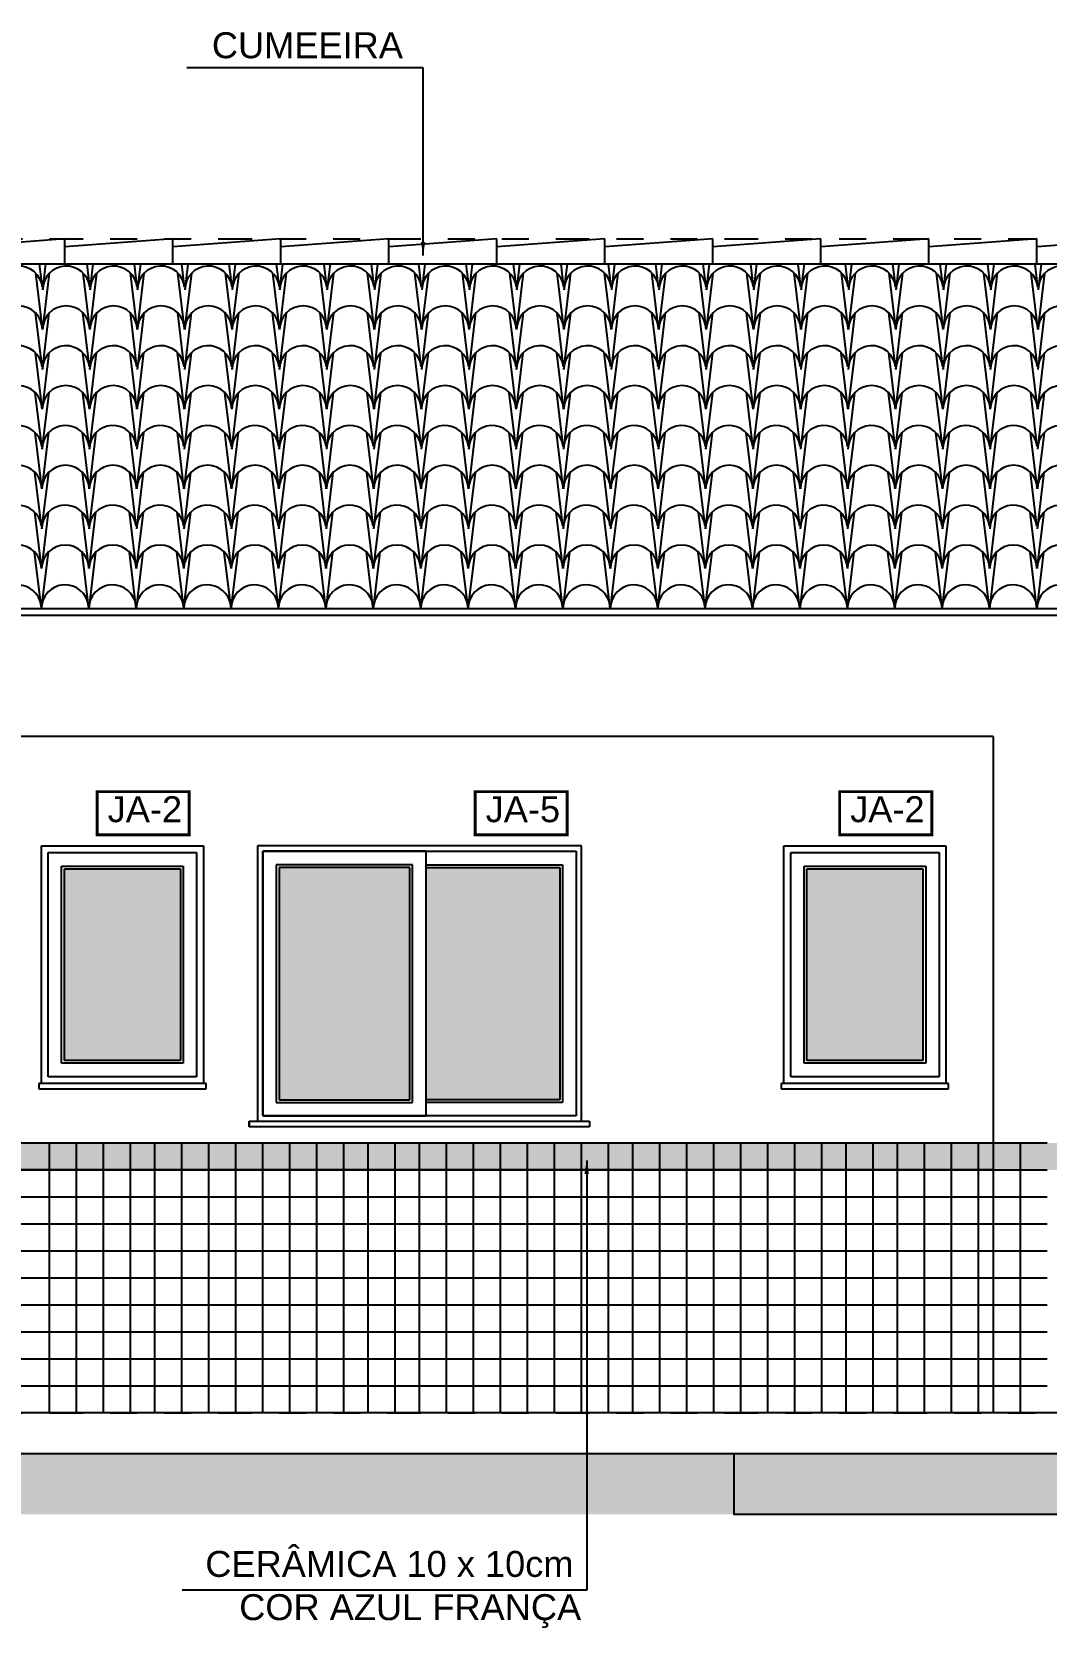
# Model space of a CAD drawing. Extents: x 12 to 194, y 116 to 198.
# Drawn here: x 40.44 to 44.2, y 163.15 to 169.06 of the extents above; entities that cross this region are included whole.
import ezdxf

# ---------------------------------------------------------------- set-up
doc = ezdxf.new("R2010")
doc.units = 0
doc.header["$LTSCALE"] = 0.005
doc.linetypes.add('C5', pattern=[60, 50, -5, 0, -5])
doc.linetypes.add('TRAÇO-2PTOS_P', pattern=[0.625, 0.25, -0.125, 0, -0.125, 0, -0.125])
doc.layers.get('0').update_dxf_attribs({"linetype": 'CONTINUOUS'})
for name, color, linetype in [('01', 1, 'CONTINUOUS'), ('0_HATCH', 1, 'CONTINUOUS'), ('252', 252, 'CONTINUOUS'), ('A-01', 1, 'CONTINUOUS'), ('A-CHAO', 8, 'CONTINUOUS'), ('A-HACH', 7, 'CONTINUOUS'), ('A-PORTA', 3, 'CONTINUOUS'), ('ARQ-ALV-ENCOBERTA', 8, 'CONTINUOUS'), ('ARQ-ESQ-VISTA1', 2, 'CONTINUOUS'), ('ARQ-ESQ-VISTA2', 1, 'CONTINUOUS'), ('ARQ-EXO-1_100', 251, 'C5'), ('ARQ-HTC', 9, 'CONTINUOUS'), ('ARQ-SMB-1_025', 1, 'CONTINUOUS'), ('ARQ-SMB-1_100', 1, 'CONTINUOUS'), ('ARQ-TXT-1_075', 2, 'CONTINUOUS'), ('BL-AR-TELHA 2', 2, 'CONTINUOUS'), ('TELHA', 3, 'CONTINUOUS')]:
    doc.layers.add(name, color=color, linetype=linetype)
doc.styles.add('ESC-50-A20', font='arial.ttf', dxfattribs={"height": 0.1})
doc.styles.add('FNDE Texto Cota 0025', font='verdana.ttf', dxfattribs={"height": 0.04})
doc.dimstyles.new('FNDE 1-0025', dxfattribs={"dimscale": 5, "dimtxt": 0.04, "dimasz": 0.01, "dimexe": 0.15, "dimexo": 0.15, "dimgap": 0.005, "dimtad": 1, "dimzin": 1, "dimdsep": 46, "dimtxsty": 'FNDE Texto Cota 0025', "dimblk": 'tic', "dimcen": 0.015, "dimdle": 0.15, "dimse1": 1, "dimse2": 1, "dimclrd": 251, "dimclre": 251, "dimclrt": 256, "dimaunit": 1, "dimadec": 3, "dimazin": 0, "dimtfac": 1, "dimtix": 1, "dimtmove": 2, "dimatfit": 3, "dimfxl": 0.15, "dimtvp": 1, "dimtolj": 1, "dimtzin": 0, "dimarcsym": 0})

# ---------------------------------------------------------------- blocks, each defined once
blk = doc.blocks.new('tic')
at = {"color": 251}
for p, q in [((-1, 0), (1, 0)), ((0, -1), (0, 1))]:
    blk.add_line(p, q, dxfattribs=at)
blk.add_line((-0.6, -0.6), (0.6, 0.6))

msp = doc.modelspace()

# ---------------------------------------------------------------- hatches: boundary and pattern name
at = {"layer": '0_HATCH'}
h = msp.add_hatch(color=160, dxfattribs=at)
h.paths.add_polyline_path([(44.1997, 164.9438), (44.1997, 164.8438), (49.1747, 164.8438), (49.1747, 164.9438)])
h.paths.add_polyline_path([(43.9997, 164.8438), (43.9997, 164.9438), (40.1747, 164.9438), (40.1747, 164.8438)])
h = msp.add_hatch(color=160, dxfattribs=at)
h.paths.add_polyline_path([(44.0997, 164.9438), (43.9997, 164.9438), (43.9997, 164.8438), (44.0997, 164.8438)])
h.paths.add_polyline_path([(44.1997, 164.9438), (44.0997, 164.9438), (44.0997, 164.8438), (44.1997, 164.8438)])
at = {"layer": '252'}
h = msp.add_hatch(color=256, dxfattribs=at)
h.set_gradient(color1=(91, 91, 91), one_color=1, tint=1, name='INVHEMISPHERICAL')
h.paths.add_polyline_path([(40.9897, 165.9588), (40.5597, 165.9588), (40.5597, 165.2488), (40.9897, 165.2488)])
h = msp.add_hatch(color=256, dxfattribs=at)
h.set_gradient(color1=(91, 91, 91), one_color=1, tint=1, name='INVHEMISPHERICAL')
h.paths.add_polyline_path([(41.8397, 165.9638), (41.3547, 165.9638), (41.3547, 165.1038), (41.8397, 165.1038)])
h = msp.add_hatch(color=256, dxfattribs=at)
h.set_gradient(color1=(91, 91, 91), one_color=1, tint=1, name='INVHEMISPHERICAL')
h.paths.add_polyline_path([(41.8997, 165.1038), (42.3947, 165.1038), (42.3947, 165.9638), (41.8997, 165.9638)])
h = msp.add_hatch(color=256, dxfattribs=at)
h.set_gradient(color1=(91, 91, 91), one_color=1, tint=1, name='INVHEMISPHERICAL')
h.paths.add_polyline_path([(43.7397, 165.9588), (43.3097, 165.9588), (43.3097, 165.2488), (43.7397, 165.2488)])
at = {"layer": 'A-HACH'}
msp.add_hatch(color=254, dxfattribs=at).paths.add_polyline_path([(50.4577, 163.5688), (50.4577, 163.7938), (31.0075, 163.7938), (31.0075, 163.5688)])

# ---------------------------------------------------------------- linework, layer by layer
at = {"layer": '01', "color": 251}
for p, q in [((43.9997, 164.9438), (44.1997, 164.9438)), ((44.0997, 164.9438), (44.0997, 163.9438)), ((40.1747, 164.8438, -9.9679), (43.9997, 164.8438, -9.9679)), ((43.9997, 164.8438), (44.1997, 164.8438)), ((43.9997, 164.7438), (44.1997, 164.7438)), ((43.9997, 164.6438), (44.1997, 164.6438)), ((43.9997, 164.5438), (44.1997, 164.5438)), ((43.9997, 164.4438), (44.1997, 164.4438)), ((43.9997, 164.3438), (44.1997, 164.3438)), ((43.9997, 164.2438), (44.1997, 164.2438)), ((43.9997, 164.1438), (44.1997, 164.1438)), ((43.9997, 164.0438), (44.1997, 164.0438))]:
    msp.add_line(p, q, dxfattribs=at)
at = {"layer": '252'}
for p, q in [((41.2747, 165.0238), (41.2747, 165.0238)), ((40.5047, 163.9438), (40.5047, 164.9438)), ((40.6047, 163.9438), (40.6047, 164.9438)), ((40.7047, 163.9438), (40.7047, 164.9438)), ((40.8047, 163.9438), (40.8047, 164.9438)), ((40.8947, 163.9438), (40.8947, 164.9438)), ((40.9947, 163.9438), (40.9947, 164.9438)), ((41.0947, 163.9438), (41.0947, 164.9438)), ((41.1947, 163.9438), (41.1947, 164.9438)), ((41.2947, 163.9438), (41.2947, 164.9438)), ((41.3947, 163.9438), (41.3947, 164.9438)), ((41.4947, 163.9438), (41.4947, 164.9438)), ((41.5947, 163.9438), (41.5947, 164.9438)), ((41.6847, 163.9438), (41.6847, 164.9438)), ((41.7847, 163.9438), (41.7847, 164.9438)), ((41.8747, 163.9438), (41.8747, 164.9438)), ((41.9747, 163.9438), (41.9747, 164.9438)), ((42.0747, 163.9438), (42.0747, 164.9438)), ((42.1747, 163.9438), (42.1747, 164.9438)), ((42.2747, 163.9438), (42.2747, 164.9438)), ((42.3747, 163.9438), (42.3747, 164.9438)), ((42.4747, 163.9438), (42.4747, 164.9438)), ((42.5747, 163.9438), (42.5747, 164.9438)), ((42.6647, 163.9438), (42.6647, 164.9438)), ((42.7647, 163.9438), (42.7647, 164.9438)), ((42.8647, 163.9438), (42.8647, 164.9438)), ((42.9647, 163.9438), (42.9647, 164.9438)), ((43.0647, 163.9438), (43.0647, 164.9438)), ((43.1647, 163.9438), (43.1647, 164.9438)), ((43.2647, 163.9438), (43.2647, 164.9438)), ((43.3647, 163.9438), (43.3647, 164.9438)), ((43.4547, 163.9438), (43.4547, 164.9438)), ((43.5547, 163.9438), (43.5547, 164.9438)), ((43.6448, 163.9438), (43.6448, 164.9438)), ((43.7448, 163.9438), (43.7448, 164.9438)), ((43.8448, 163.9438), (43.8448, 164.9438)), ((43.9448, 163.9438), (43.9448, 164.9438)), ((40.1447, 164.7438, -0.0923), (43.9997, 164.7438, -2.8292)), ((40.1447, 164.6438, -0.0923), (43.9997, 164.6438, -2.8292)), ((40.1447, 164.5438, -0.0923), (43.9997, 164.5438, -2.8292)), ((40.1447, 164.4438, -0.0923), (43.9997, 164.4438, -2.8292)), ((40.1447, 164.3438, -0.0923), (43.9997, 164.3438, -2.8292)), ((40.1447, 164.2438, -0.0923), (43.9997, 164.2438, -2.8292)), ((40.1447, 164.1438, -0.0923), (43.9997, 164.1438, -2.8292)), ((40.1447, 164.0438, -0.0923), (43.9997, 164.0438, -2.8292))]:
    msp.add_line(p, q, dxfattribs=at)
at = {"layer": '252', "linetype": 'Continuous'}
msp.add_lwpolyline([(43.9997, 164.8438), (40.1447, 164.8438), (40.1447, 164.9438), (43.9997, 164.9438)], dxfattribs=at)
at = {"layer": 'A-01', "color": 3}
for p, q in [((46.2497, 168.1983), (36.7497, 168.1983)), ((43.9997, 166.4488), (43.9997, 163.9438))]:
    msp.add_line(p, q, dxfattribs=at)
at = {"layer": 'A-01', "color": 5}
msp.add_line((49.9747, 163.9438), (33.0247, 163.9438), dxfattribs=at)
at = {"layer": 'A-01', "color": 3}
for points in [[(33.6247, 166.4488), (33.6247, 166.8988), (49.3747, 166.8988), (49.3747, 166.4488)], [(43.9997, 166.4488), (38.9997, 166.4488)]]:
    msp.add_lwpolyline(points, dxfattribs=at)
at = {"layer": 'A-CHAO', "color": 6}
msp.add_line((31.0075, 163.7938), (50.4577, 163.7938), dxfattribs=at)
at = {"layer": 'A-PORTA', "color": 9}
for p, q in [((41.8397, 165.9638), (41.3547, 165.9638)), ((41.3547, 165.9638), (41.3547, 165.1038)), ((41.8397, 165.1038), (41.8397, 165.9638)), ((41.8997, 165.9638), (42.3947, 165.9638)), ((42.3947, 165.9638), (42.3947, 165.1038)), ((41.3547, 165.1038), (41.8397, 165.1038)), ((42.3947, 165.1038), (41.8997, 165.1038))]:
    msp.add_line(p, q, dxfattribs=at)
at = {"layer": 'ARQ-ALV-ENCOBERTA', "linetype": 'TRAÇO-2PTOS_P', "ltscale": 15}
msp.add_line((31.0075, 163.7938), (49.9747, 163.7938), dxfattribs=at)
at = {"layer": 'ARQ-ESQ-VISTA1'}
for p, q in [((40.4747, 166.0438), (41.0747, 166.0438)), ((40.4747, 165.1638), (40.4747, 166.0438)), ((41.0747, 166.0438), (41.0747, 165.1638)), ((42.4747, 166.0438), (41.2747, 166.0438)), ((41.2747, 166.0438), (41.2747, 165.0238)), ((42.4747, 165.0238), (42.4747, 166.0438)), ((43.2247, 166.0438), (43.8247, 166.0438)), ((43.2247, 165.1638), (43.2247, 166.0438)), ((43.8247, 166.0438), (43.8247, 165.1638)), ((41.0847, 165.1638), (40.4647, 165.1638)), ((40.4647, 165.1638), (40.4647, 165.1438)), ((41.0747, 165.1638), (40.4747, 165.1638)), ((41.0847, 165.1438), (41.0847, 165.1638)), ((43.8347, 165.1638), (43.2147, 165.1638)), ((43.2147, 165.1638), (43.2147, 165.1438)), ((43.8247, 165.1638), (43.2247, 165.1638)), ((43.8347, 165.1438), (43.8347, 165.1638)), ((40.4647, 165.1438), (41.0847, 165.1438)), ((43.2147, 165.1438), (43.8347, 165.1438)), ((41.2447, 165.0238), (41.2447, 165.0038)), ((41.2447, 165.0038), (41.2447, 165.0238)), ((41.2447, 165.0238), (42.5047, 165.0238)), ((42.5047, 165.0038), (41.2447, 165.0038)), ((41.2747, 165.0238), (42.4747, 165.0238)), ((42.5047, 165.0238), (42.5047, 165.0238)), ((42.5047, 165.0238), (42.5047, 165.0038))]:
    msp.add_line(p, q, dxfattribs=at)
at = {"layer": 'ARQ-ESQ-VISTA2'}
for p, q in [((40.4997, 166.0188), (41.0497, 166.0188)), ((40.4997, 165.1888), (40.4997, 166.0188)), ((41.0497, 166.0188), (41.0497, 165.1888)), ((43.2497, 166.0188), (43.7997, 166.0188)), ((43.2497, 165.1888), (43.2497, 166.0188)), ((43.7997, 166.0188), (43.7997, 165.1888)), ((40.5497, 165.9688), (40.9997, 165.9688)), ((40.5497, 165.2388), (40.5497, 165.9688)), ((40.5597, 165.2488), (40.5597, 165.9588)), ((40.5597, 165.9588), (40.9897, 165.9588)), ((40.9897, 165.9588), (40.9897, 165.2488)), ((40.9997, 165.9688), (40.9997, 165.2388)), ((43.2997, 165.9688), (43.7497, 165.9688)), ((43.2997, 165.2388), (43.2997, 165.9688)), ((43.3097, 165.2488), (43.3097, 165.9588)), ((43.3097, 165.9588), (43.7397, 165.9588)), ((43.7397, 165.9588), (43.7397, 165.2488)), ((43.7497, 165.9688), (43.7497, 165.2388)), ((40.9997, 165.2388), (40.5497, 165.2388)), ((40.9897, 165.2488), (40.5597, 165.2488)), ((43.7497, 165.2388), (43.2997, 165.2388)), ((43.7397, 165.2488), (43.3097, 165.2488)), ((41.0497, 165.1888), (40.4997, 165.1888)), ((43.7997, 165.1888), (43.2497, 165.1888))]:
    msp.add_line(p, q, dxfattribs=at)
at = {"layer": 'ARQ-EXO-1_100', "color": 252, "linetype": 'TRAÇO-2PTOS_P', "ltscale": 100}
for p, q in [((31.7548, 168.2917), (50.4577, 168.2917)), ((31.7548, 163.9438), (50.4577, 163.9438))]:
    msp.add_line(p, q, dxfattribs=at)
at = {"layer": 'ARQ-EXO-1_100', "color": 252, "ltscale": 2}
msp.add_line((31.7548, 166.8988), (50.4577, 166.8988), dxfattribs=at)
at = {"layer": 'ARQ-HTC', "color": 253}
msp.add_lwpolyline([(43.0396, 163.7938), (43.0396, 163.5688), (50.4577, 163.5688), (50.4577, 163.7938)], dxfattribs=at)
at = {"layer": 'ARQ-SMB-1_025', "ltscale": 10}
for p, q in [((41.2947, 166.0238), (42.4547, 166.0238)), ((41.2947, 165.0438), (41.2947, 166.0238)), ((41.8997, 166.0238), (41.2947, 166.0238)), ((41.2947, 166.0238), (41.2947, 165.0438)), ((41.8997, 166.0238), (42.4547, 166.0238)), ((41.8997, 165.0438), (41.8997, 166.0238)), ((42.4547, 166.0238), (42.4547, 165.0438)), ((42.4547, 166.0238), (42.4547, 165.0438)), ((41.8497, 165.9738), (41.3447, 165.9738)), ((41.3447, 165.9738), (41.3447, 165.0938)), ((41.8497, 165.0938), (41.8497, 165.9738)), ((41.8997, 165.9738), (42.4047, 165.9738)), ((42.4047, 165.9738), (42.4047, 165.0938)), ((42.4547, 165.0438), (41.2947, 165.0438)), ((41.2947, 165.0438), (41.8997, 165.0438)), ((41.3447, 165.0938), (41.8497, 165.0938)), ((42.4047, 165.0938), (41.8997, 165.0938)), ((42.4547, 165.0438), (41.8997, 165.0438))]:
    msp.add_line(p, q, dxfattribs=at)
at = {"layer": 'ARQ-SMB-1_100', "color": 252, "ltscale": 10, "const_width": 0.0107}
for points in [[(40.6813, 166.0845), (41.0223, 166.0845), (41.0223, 166.2445), (40.6813, 166.2445)], [(42.0813, 166.0845), (42.4223, 166.0845), (42.4223, 166.2445), (42.0813, 166.2445)], [(43.4313, 166.0845), (43.7723, 166.0845), (43.7723, 166.2445), (43.4313, 166.2445)]]:
    msp.add_lwpolyline(points, close=True, dxfattribs=at)
at = {"layer": 'BL-AR-TELHA 2'}
for p, q in [((40.4783, 168.1129), (40.468, 168.1983)), ((40.48, 168.1035), (40.4914, 168.1983)), ((40.6539, 168.1129), (40.6436, 168.1983)), ((40.6539, 168.1129), (40.6436, 168.1983)), ((40.6556, 168.1035), (40.667, 168.1983)), ((40.8294, 168.1129), (40.8192, 168.1983)), ((40.8312, 168.1035), (40.8426, 168.1983)), ((41.005, 168.1129), (40.9947, 168.1983)), ((41.0067, 168.1035), (41.0181, 168.1983)), ((41.1806, 168.1129), (41.1703, 168.1983)), ((41.1823, 168.1035), (41.1937, 168.1983)), ((41.3562, 168.1129), (41.3459, 168.1983)), ((41.3579, 168.1035), (41.3693, 168.1983)), ((41.5317, 168.1129), (41.5215, 168.1983)), ((41.5334, 168.1035), (41.5448, 168.1983)), ((41.7073, 168.1129), (41.697, 168.1983)), ((41.709, 168.1035), (41.7204, 168.1983)), ((41.8829, 168.1129), (41.8726, 168.1983)), ((41.8846, 168.1035), (41.896, 168.1983)), ((42.0584, 168.1129), (42.0482, 168.1983)), ((42.0601, 168.1035), (42.0716, 168.1983)), ((42.234, 168.1129), (42.2237, 168.1983)), ((42.2357, 168.1035), (42.2471, 168.1983)), ((42.4096, 168.1129), (42.3993, 168.1983)), ((42.4113, 168.1035), (42.4227, 168.1983)), ((42.5851, 168.1129), (42.5749, 168.1983)), ((42.5851, 168.1129), (42.5749, 168.1983)), ((42.5869, 168.1035), (42.5983, 168.1983)), ((42.7607, 168.1129), (42.7504, 168.1983)), ((42.7624, 168.1035), (42.7738, 168.1983)), ((42.9363, 168.1129), (42.926, 168.1983)), ((42.938, 168.1035), (42.9494, 168.1983)), ((43.1119, 168.1129), (43.1016, 168.1983)), ((43.1136, 168.1035), (43.125, 168.1983)), ((43.2874, 168.1129), (43.2772, 168.1983)), ((43.2891, 168.1035), (43.3005, 168.1983)), ((43.463, 168.1129), (43.4527, 168.1983)), ((43.4647, 168.1035), (43.4761, 168.1983)), ((43.6386, 168.1129), (43.6283, 168.1983)), ((43.6403, 168.1035), (43.6517, 168.1983)), ((43.8141, 168.1129), (43.8039, 168.1983)), ((43.8158, 168.1035), (43.8272, 168.1983)), ((43.9897, 168.1129), (43.9794, 168.1983)), ((43.9914, 168.1035), (44.0028, 168.1983)), ((44.1653, 168.1129), (44.155, 168.1983)), ((44.167, 168.1035), (44.1784, 168.1983)), ((40.4783, 167.9607), (40.4537, 168.1649)), ((40.4794, 167.9559), (40.5046, 168.1649)), ((40.6539, 167.9607), (40.6293, 168.1649)), ((40.655, 167.9559), (40.6802, 168.1649)), ((40.8294, 167.9607), (40.8049, 168.1649)), ((40.8306, 167.9559), (40.8557, 168.1649)), ((41.005, 167.9607), (40.9804, 168.1649)), ((41.0062, 167.9559), (41.0313, 168.1649)), ((41.1806, 167.9607), (41.156, 168.1649)), ((41.1817, 167.9559), (41.2069, 168.1649)), ((41.3562, 167.9607), (41.3316, 168.1649)), ((41.3573, 167.9559), (41.3824, 168.1649)), ((41.5317, 167.9607), (41.5071, 168.1649)), ((41.5329, 167.9559), (41.558, 168.1649)), ((41.7073, 167.9607), (41.6827, 168.1649)), ((41.7084, 167.9559), (41.7336, 168.1649)), ((41.8829, 167.9607), (41.8583, 168.1649)), ((41.884, 167.9559), (41.9092, 168.1649)), ((42.0584, 167.9607), (42.0339, 168.1649)), ((42.0596, 167.9559), (42.0847, 168.1649)), ((42.234, 167.9607), (42.2094, 168.1649)), ((42.2351, 167.9559), (42.2603, 168.1649)), ((42.4096, 167.9607), (42.385, 168.1649)), ((42.4107, 167.9559), (42.4359, 168.1649)), ((42.5851, 167.9607), (42.5606, 168.1649)), ((42.5863, 167.9559), (42.6114, 168.1649)), ((42.7607, 167.9607), (42.7361, 168.1649)), ((42.7619, 167.9559), (42.787, 168.1649)), ((42.9363, 167.9607), (42.9117, 168.1649)), ((42.9374, 167.9559), (42.9626, 168.1649)), ((43.1119, 167.9607), (43.0873, 168.1649)), ((43.113, 167.9559), (43.1381, 168.1649)), ((43.2874, 167.9607), (43.2628, 168.1649)), ((43.2886, 167.9559), (43.3137, 168.1649)), ((43.463, 167.9607), (43.4384, 168.1649)), ((43.4641, 167.9559), (43.4893, 168.1649)), ((43.6386, 167.9607), (43.614, 168.1649)), ((43.6397, 167.9559), (43.6649, 168.1649)), ((43.8141, 167.9607), (43.7895, 168.1649)), ((43.8153, 167.9559), (43.8404, 168.1649)), ((43.9897, 167.9607), (43.9651, 168.1649)), ((43.9908, 167.9559), (44.016, 168.1649)), ((44.1653, 167.9607), (44.1407, 168.1649)), ((44.1664, 167.9559), (44.1916, 168.1649)), ((40.4772, 167.8178), (40.4532, 168.0173)), ((40.4789, 167.8084), (40.504, 168.0173)), ((40.6527, 167.8178), (40.6287, 168.0173)), ((40.6544, 167.8084), (40.6796, 168.0173)), ((40.8283, 167.8178), (40.8043, 168.0173)), ((40.83, 167.8084), (40.8552, 168.0173)), ((41.0039, 167.8178), (40.9799, 168.0173)), ((41.0056, 167.8084), (41.0307, 168.0173)), ((41.1794, 167.8178), (41.1554, 168.0173)), ((41.1812, 167.8084), (41.2063, 168.0173)), ((41.355, 167.8178), (41.331, 168.0173)), ((41.3567, 167.8084), (41.3819, 168.0173)), ((41.5306, 167.8178), (41.5066, 168.0173)), ((41.5323, 167.8084), (41.5574, 168.0173)), ((41.7062, 167.8178), (41.6821, 168.0173)), ((41.7079, 167.8084), (41.733, 168.0173)), ((41.8817, 167.8178), (41.8577, 168.0173)), ((41.8834, 167.8084), (41.9086, 168.0173)), ((42.0573, 167.8178), (42.0333, 168.0173)), ((42.059, 167.8084), (42.0842, 168.0173)), ((42.2329, 167.8178), (42.2089, 168.0173)), ((42.2346, 167.8084), (42.2597, 168.0173)), ((42.4084, 167.8178), (42.3844, 168.0173)), ((42.4101, 167.8084), (42.4353, 168.0173)), ((42.584, 167.8178), (42.56, 168.0173)), ((42.5857, 167.8084), (42.6109, 168.0173)), ((42.7596, 167.8178), (42.7356, 168.0173)), ((42.7613, 167.8084), (42.7864, 168.0173)), ((42.9351, 167.8178), (42.9111, 168.0173)), ((42.9369, 167.8084), (42.962, 168.0173)), ((43.1107, 167.8178), (43.0867, 168.0173)), ((43.1124, 167.8084), (43.1376, 168.0173)), ((43.2863, 167.8178), (43.2623, 168.0173)), ((43.288, 167.8084), (43.3131, 168.0173)), ((43.4619, 167.8178), (43.4378, 168.0173)), ((43.4636, 167.8084), (43.4887, 168.0173)), ((43.6374, 167.8178), (43.6134, 168.0173)), ((43.6391, 167.8084), (43.6643, 168.0173)), ((43.813, 167.8178), (43.789, 168.0173)), ((43.8147, 167.8084), (43.8399, 168.0173)), ((43.9886, 167.8178), (43.9645, 168.0173)), ((43.9903, 167.8084), (44.0154, 168.0173)), ((44.1641, 167.8178), (44.1401, 168.0173)), ((44.1658, 167.8084), (44.191, 168.0173)), ((40.4772, 167.6656), (40.4526, 167.8698)), ((40.4783, 167.6608), (40.5035, 167.8698)), ((40.6527, 167.6656), (40.6282, 167.8698)), ((40.6539, 167.6608), (40.679, 167.8698)), ((40.8283, 167.6656), (40.8037, 167.8698)), ((40.8294, 167.6608), (40.8546, 167.8698)), ((41.0039, 167.6656), (40.9793, 167.8698)), ((41.005, 167.6608), (41.0302, 167.8698)), ((41.1794, 167.6656), (41.1549, 167.8698)), ((41.1806, 167.6608), (41.2057, 167.8698)), ((41.355, 167.6656), (41.3304, 167.8698)), ((41.3562, 167.6608), (41.3813, 167.8698)), ((41.5306, 167.6656), (41.506, 167.8698)), ((41.5317, 167.6608), (41.5569, 167.8698)), ((41.7062, 167.6656), (41.6816, 167.8698)), ((41.7073, 167.6608), (41.7324, 167.8698)), ((41.8817, 167.6656), (41.8571, 167.8698)), ((41.8829, 167.6608), (41.908, 167.8698)), ((42.0573, 167.6656), (42.0327, 167.8698)), ((42.0584, 167.6608), (42.0836, 167.8698)), ((42.2329, 167.6656), (42.2083, 167.8698)), ((42.234, 167.6608), (42.2592, 167.8698)), ((42.4084, 167.6656), (42.3839, 167.8698)), ((42.4096, 167.6608), (42.4347, 167.8698)), ((42.584, 167.6656), (42.5594, 167.8698)), ((42.5851, 167.6608), (42.6103, 167.8698)), ((42.7596, 167.6656), (42.735, 167.8698)), ((42.7607, 167.6608), (42.7859, 167.8698)), ((42.9351, 167.6656), (42.9106, 167.8698)), ((42.9363, 167.6608), (42.9614, 167.8698)), ((43.1107, 167.6656), (43.0861, 167.8698)), ((43.1119, 167.6608), (43.137, 167.8698)), ((43.2863, 167.6656), (43.2617, 167.8698)), ((43.2874, 167.6608), (43.3126, 167.8698)), ((43.4619, 167.6656), (43.4373, 167.8698)), ((43.463, 167.6608), (43.4881, 167.8698)), ((43.6374, 167.6656), (43.6128, 167.8698)), ((43.6386, 167.6608), (43.6637, 167.8698)), ((43.813, 167.6656), (43.7884, 167.8698)), ((43.8141, 167.6608), (43.8393, 167.8698)), ((43.9886, 167.6656), (43.964, 167.8698)), ((43.9897, 167.6608), (44.0149, 167.8698)), ((44.1641, 167.6656), (44.1395, 167.8698)), ((44.1653, 167.6608), (44.1904, 167.8698)), ((40.476, 167.5228), (40.452, 167.7222)), ((40.4777, 167.5133), (40.5029, 167.7222)), ((40.6516, 167.5228), (40.6276, 167.7222)), ((40.6533, 167.5133), (40.6785, 167.7222)), ((40.8272, 167.5228), (40.8032, 167.7222)), ((40.8289, 167.5133), (40.854, 167.7222)), ((41.0027, 167.5228), (40.9787, 167.7222)), ((41.0044, 167.5133), (41.0296, 167.7222)), ((41.1783, 167.5228), (41.1543, 167.7222)), ((41.18, 167.5133), (41.2052, 167.7222)), ((41.3539, 167.5228), (41.3299, 167.7222)), ((41.3556, 167.5133), (41.3807, 167.7222)), ((41.5294, 167.5228), (41.5054, 167.7222)), ((41.5312, 167.5133), (41.5563, 167.7222)), ((41.705, 167.5228), (41.681, 167.7222)), ((41.7067, 167.5133), (41.7319, 167.7222)), ((41.8806, 167.5228), (41.8566, 167.7222)), ((41.8823, 167.5133), (41.9074, 167.7222)), ((42.0562, 167.5228), (42.0321, 167.7222)), ((42.0579, 167.5133), (42.083, 167.7222)), ((42.2317, 167.5228), (42.2077, 167.7222)), ((42.2334, 167.5133), (42.2586, 167.7222)), ((42.4073, 167.5228), (42.3833, 167.7222)), ((42.409, 167.5133), (42.4342, 167.7222)), ((42.5829, 167.5228), (42.5589, 167.7222)), ((42.5846, 167.5133), (42.6097, 167.7222)), ((42.7584, 167.5228), (42.7344, 167.7222)), ((42.7601, 167.5133), (42.7853, 167.7222)), ((42.934, 167.5228), (42.91, 167.7222)), ((42.9357, 167.5133), (42.9609, 167.7222)), ((43.1096, 167.5228), (43.0856, 167.7222)), ((43.1113, 167.5133), (43.1364, 167.7222)), ((43.2851, 167.5228), (43.2611, 167.7222)), ((43.2869, 167.5133), (43.312, 167.7222)), ((43.4607, 167.5228), (43.4367, 167.7222)), ((43.4624, 167.5133), (43.4876, 167.7222)), ((43.6363, 167.5228), (43.6123, 167.7222)), ((43.638, 167.5133), (43.6631, 167.7222)), ((43.8119, 167.5228), (43.7878, 167.7222)), ((43.8136, 167.5133), (43.8387, 167.7222)), ((43.9874, 167.5228), (43.9634, 167.7222)), ((43.9891, 167.5133), (44.0143, 167.7222)), ((44.163, 167.5228), (44.139, 167.7222)), ((44.1647, 167.5133), (44.1899, 167.7222)), ((40.476, 167.3705), (40.4514, 167.5747)), ((40.4772, 167.3657), (40.5023, 167.5747)), ((40.6516, 167.3705), (40.627, 167.5747)), ((40.6527, 167.3657), (40.6779, 167.5747)), ((40.8272, 167.3705), (40.8026, 167.5747)), ((40.8283, 167.3657), (40.8535, 167.5747)), ((41.0027, 167.3705), (40.9782, 167.5747)), ((41.0039, 167.3657), (41.029, 167.5747)), ((41.1783, 167.3705), (41.1537, 167.5747)), ((41.1794, 167.3657), (41.2046, 167.5747)), ((41.3539, 167.3705), (41.3293, 167.5747)), ((41.355, 167.3657), (41.3802, 167.5747)), ((41.5294, 167.3705), (41.5049, 167.5747)), ((41.5306, 167.3657), (41.5557, 167.5747)), ((41.705, 167.3705), (41.6804, 167.5747)), ((41.7062, 167.3657), (41.7313, 167.5747)), ((41.8806, 167.3705), (41.856, 167.5747)), ((41.8817, 167.3657), (41.9069, 167.5747)), ((42.0562, 167.3705), (42.0316, 167.5747)), ((42.0573, 167.3657), (42.0824, 167.5747)), ((42.2317, 167.3705), (42.2071, 167.5747)), ((42.2329, 167.3657), (42.258, 167.5747)), ((42.4073, 167.3705), (42.3827, 167.5747)), ((42.4084, 167.3657), (42.4336, 167.5747)), ((42.5829, 167.3705), (42.5583, 167.5747)), ((42.584, 167.3657), (42.6092, 167.5747)), ((42.7584, 167.3705), (42.7339, 167.5747)), ((42.7596, 167.3657), (42.7847, 167.5747)), ((42.934, 167.3705), (42.9094, 167.5747)), ((42.9351, 167.3657), (42.9603, 167.5747)), ((43.1096, 167.3705), (43.085, 167.5747)), ((43.1107, 167.3657), (43.1359, 167.5747)), ((43.2851, 167.3705), (43.2606, 167.5747)), ((43.2863, 167.3657), (43.3114, 167.5747)), ((43.4607, 167.3705), (43.4361, 167.5747)), ((43.4619, 167.3657), (43.487, 167.5747)), ((43.6363, 167.3705), (43.6117, 167.5747)), ((43.6374, 167.3657), (43.6626, 167.5747)), ((43.8119, 167.3705), (43.7873, 167.5747)), ((43.813, 167.3657), (43.8381, 167.5747)), ((43.9874, 167.3705), (43.9628, 167.5747)), ((43.9886, 167.3657), (44.0137, 167.5747)), ((44.163, 167.3705), (44.1384, 167.5747)), ((44.1641, 167.3657), (44.1893, 167.5747)), ((40.4749, 167.2277), (40.4509, 167.4271)), ((40.4766, 167.2182), (40.5017, 167.4271)), ((40.6505, 167.2277), (40.6264, 167.4271)), ((40.6522, 167.2182), (40.6773, 167.4271)), ((40.826, 167.2277), (40.802, 167.4271)), ((40.8277, 167.2182), (40.8529, 167.4271)), ((41.0016, 167.2277), (40.9776, 167.4271)), ((41.0033, 167.2182), (41.0285, 167.4271)), ((41.1772, 167.2277), (41.1532, 167.4271)), ((41.1789, 167.2182), (41.204, 167.4271)), ((41.3527, 167.2277), (41.3287, 167.4271)), ((41.3544, 167.2182), (41.3796, 167.4271)), ((41.5283, 167.2277), (41.5043, 167.4271)), ((41.53, 167.2182), (41.5552, 167.4271)), ((41.7039, 167.2277), (41.6799, 167.4271)), ((41.7056, 167.2182), (41.7307, 167.4271)), ((41.8794, 167.2277), (41.8554, 167.4271)), ((41.8812, 167.2182), (41.9063, 167.4271)), ((42.055, 167.2277), (42.031, 167.4271)), ((42.0567, 167.2182), (42.0819, 167.4271)), ((42.2306, 167.2277), (42.2066, 167.4271)), ((42.2323, 167.2182), (42.2574, 167.4271)), ((42.4062, 167.2277), (42.3821, 167.4271)), ((42.4079, 167.2182), (42.433, 167.4271)), ((42.5817, 167.2277), (42.5577, 167.4271)), ((42.5834, 167.2182), (42.6086, 167.4271)), ((42.7573, 167.2277), (42.7333, 167.4271)), ((42.759, 167.2182), (42.7842, 167.4271)), ((42.9329, 167.2277), (42.9089, 167.4271)), ((42.9346, 167.2182), (42.9597, 167.4271)), ((43.1084, 167.2277), (43.0844, 167.4271)), ((43.1101, 167.2182), (43.1353, 167.4271)), ((43.284, 167.2277), (43.26, 167.4271)), ((43.2857, 167.2182), (43.3109, 167.4271)), ((43.4596, 167.2277), (43.4356, 167.4271)), ((43.4613, 167.2182), (43.4864, 167.4271)), ((43.6351, 167.2277), (43.6111, 167.4271)), ((43.6369, 167.2182), (43.662, 167.4271)), ((43.8107, 167.2277), (43.7867, 167.4271)), ((43.8124, 167.2182), (43.8376, 167.4271)), ((43.9863, 167.2277), (43.9623, 167.4271)), ((43.988, 167.2182), (44.0131, 167.4271)), ((44.1619, 167.2277), (44.1378, 167.4271)), ((44.1636, 167.2182), (44.1887, 167.4271)), ((40.4749, 167.0754), (40.4503, 167.2796)), ((40.476, 167.0706), (40.5012, 167.2796)), ((40.6505, 167.0754), (40.6259, 167.2796)), ((40.6516, 167.0706), (40.6767, 167.2796)), ((40.826, 167.0754), (40.8014, 167.2796)), ((40.8272, 167.0706), (40.8523, 167.2796)), ((41.0016, 167.0754), (40.977, 167.2796)), ((41.0027, 167.0706), (41.0279, 167.2796)), ((41.1772, 167.0754), (41.1526, 167.2796)), ((41.1783, 167.0706), (41.2035, 167.2796)), ((41.3527, 167.0754), (41.3282, 167.2796)), ((41.3539, 167.0706), (41.379, 167.2796)), ((41.5283, 167.0754), (41.5037, 167.2796)), ((41.5294, 167.0706), (41.5546, 167.2796)), ((41.7039, 167.0754), (41.6793, 167.2796)), ((41.705, 167.0706), (41.7302, 167.2796)), ((41.8794, 167.0754), (41.8549, 167.2796)), ((41.8806, 167.0706), (41.9057, 167.2796)), ((42.055, 167.0754), (42.0304, 167.2796)), ((42.0562, 167.0706), (42.0813, 167.2796)), ((42.2306, 167.0754), (42.206, 167.2796)), ((42.2317, 167.0706), (42.2569, 167.2796)), ((42.4062, 167.0754), (42.3816, 167.2796)), ((42.4073, 167.0706), (42.4324, 167.2796)), ((42.5817, 167.0754), (42.5571, 167.2796)), ((42.5829, 167.0706), (42.608, 167.2796)), ((42.7573, 167.0754), (42.7327, 167.2796)), ((42.7584, 167.0706), (42.7836, 167.2796)), ((42.9329, 167.0754), (42.9083, 167.2796)), ((42.934, 167.0706), (42.9592, 167.2796)), ((43.1084, 167.0754), (43.0839, 167.2796)), ((43.1096, 167.0706), (43.1347, 167.2796)), ((43.284, 167.0754), (43.2594, 167.2796)), ((43.2851, 167.0706), (43.3103, 167.2796)), ((43.4596, 167.0754), (43.435, 167.2796)), ((43.4607, 167.0706), (43.4859, 167.2796)), ((43.6351, 167.0754), (43.6106, 167.2796)), ((43.6363, 167.0706), (43.6614, 167.2796)), ((43.8107, 167.0754), (43.7861, 167.2796)), ((43.8119, 167.0706), (43.837, 167.2796)), ((43.9863, 167.0754), (43.9617, 167.2796)), ((43.9874, 167.0706), (44.0126, 167.2796)), ((44.1619, 167.0754), (44.1373, 167.2796)), ((44.163, 167.0706), (44.1881, 167.2796)), ((40.4749, 166.9231), (40.4497, 167.132)), ((40.4755, 166.9231), (40.5006, 167.132)), ((40.6505, 166.9231), (40.6253, 167.132)), ((40.651, 166.9231), (40.6762, 167.132)), ((40.826, 166.9231), (40.8009, 167.132)), ((40.8266, 166.9231), (40.8517, 167.132)), ((41.0016, 166.9231), (40.9764, 167.132)), ((41.0022, 166.9231), (41.0273, 167.132)), ((41.1772, 166.9231), (41.152, 167.132)), ((41.1777, 166.9231), (41.2029, 167.132)), ((41.3527, 166.9231), (41.3276, 167.132)), ((41.3533, 166.9231), (41.3785, 167.132)), ((41.5283, 166.9231), (41.5032, 167.132)), ((41.5289, 166.9231), (41.554, 167.132)), ((41.7039, 166.9231), (41.6787, 167.132)), ((41.7044, 166.9231), (41.7296, 167.132)), ((41.8794, 166.9231), (41.8543, 167.132)), ((41.88, 166.9231), (41.9052, 167.132)), ((42.055, 166.9231), (42.0299, 167.132)), ((42.0556, 166.9231), (42.0807, 167.132)), ((42.2306, 166.9231), (42.2054, 167.132)), ((42.2312, 166.9231), (42.2563, 167.132)), ((42.4062, 166.9231), (42.381, 167.132)), ((42.4067, 166.9231), (42.4319, 167.132)), ((42.5817, 166.9231), (42.5566, 167.132)), ((42.5823, 166.9231), (42.6074, 167.132)), ((42.7573, 166.9231), (42.7321, 167.132)), ((42.7579, 166.9231), (42.783, 167.132)), ((42.9329, 166.9231), (42.9077, 167.132)), ((42.9334, 166.9231), (42.9586, 167.132)), ((43.1084, 166.9231), (43.0833, 167.132)), ((43.109, 166.9231), (43.1342, 167.132)), ((43.284, 166.9231), (43.2589, 167.132)), ((43.2846, 166.9231), (43.3097, 167.132)), ((43.4596, 166.9231), (43.4344, 167.132)), ((43.4601, 166.9231), (43.4853, 167.132)), ((43.6351, 166.9231), (43.61, 167.132)), ((43.6357, 166.9231), (43.6609, 167.132)), ((43.8107, 166.9231), (43.7856, 167.132)), ((43.8113, 166.9231), (43.8364, 167.132)), ((43.9863, 166.9231), (43.9611, 167.132)), ((43.9869, 166.9231), (44.012, 167.132)), ((44.1619, 166.9231), (44.1367, 167.132)), ((44.1624, 166.9231), (44.1876, 167.132))]:
    msp.add_line(p, q, dxfattribs=at)
for centre, start in [((40.3914, 168.1035), 6.54188), ((40.5669, 168.1035), 6.54188), ((40.7425, 168.1035), 6.54188), ((40.9181, 168.1035), 6.54188), ((41.0937, 168.1035), 6.54188), ((41.2692, 168.1035), 6.54188), ((41.4448, 168.1035), 6.54188), ((41.6204, 168.1035), 6.54188), ((41.7959, 168.1035), 6.54188), ((41.9715, 168.1035), 6.54188), ((42.1471, 168.1035), 6.54188), ((42.3226, 168.1035), 6.54188), ((42.4982, 168.1035), 6.54188), ((42.6738, 168.1035), 6.54188), ((42.8494, 168.1035), 6.54188), ((43.0249, 168.1035), 6.54188), ((43.2005, 168.1035), 6.54188), ((43.3761, 168.1035), 6.54188), ((43.5516, 168.1035), 6.54188), ((43.7272, 168.1035), 6.54188), ((43.9028, 168.1035), 6.54188), ((44.0783, 168.1035), 6.54188), ((44.2539, 168.1035), 6.54188), ((40.3908, 167.9559), 0), ((40.5664, 167.9559), 0), ((40.7419, 167.9559), 0), ((40.9175, 167.9559), 0), ((41.0931, 167.9559), 0), ((41.2687, 167.9559), 0), ((41.4442, 167.9559), 0), ((41.6198, 167.9559), 0), ((41.7954, 167.9559), 0), ((41.9709, 167.9559), 0), ((42.1465, 167.9559), 0), ((42.3221, 167.9559), 0), ((42.4976, 167.9559), 0), ((42.6732, 167.9559), 0), ((42.8488, 167.9559), 0), ((43.0244, 167.9559), 0), ((43.1999, 167.9559), 0), ((43.3755, 167.9559), 0), ((43.5511, 167.9559), 0), ((43.7266, 167.9559), 0), ((43.9022, 167.9559), 0), ((44.0778, 167.9559), 0), ((44.2533, 167.9559), 0), ((40.3902, 167.8084), 6.54188), ((40.5658, 167.8084), 6.54188), ((40.7414, 167.8084), 6.54188), ((40.9169, 167.8084), 6.54188), ((41.0925, 167.8084), 6.54188), ((41.2681, 167.8084), 6.54188), ((41.4437, 167.8084), 6.54188), ((41.6192, 167.8084), 6.54188), ((41.7948, 167.8084), 6.54188), ((41.9704, 167.8084), 6.54188), ((42.1459, 167.8084), 6.54188), ((42.3215, 167.8084), 6.54188), ((42.4971, 167.8084), 6.54188), ((42.6726, 167.8084), 6.54188), ((42.8482, 167.8084), 6.54188), ((43.0238, 167.8084), 6.54188), ((43.1994, 167.8084), 6.54188), ((43.3749, 167.8084), 6.54188), ((43.5505, 167.8084), 6.54188), ((43.7261, 167.8084), 6.54188), ((43.9016, 167.8084), 6.54188), ((44.0772, 167.8084), 6.54188), ((44.2528, 167.8084), 6.54188), ((40.3897, 167.6608), 0), ((40.5652, 167.6608), 0), ((40.7408, 167.6608), 0), ((40.9164, 167.6608), 0), ((41.0919, 167.6608), 0), ((41.2675, 167.6608), 0), ((41.4431, 167.6608), 0), ((41.6187, 167.6608), 0), ((41.7942, 167.6608), 0), ((41.9698, 167.6608), 0), ((42.1454, 167.6608), 0), ((42.3209, 167.6608), 0), ((42.4965, 167.6608), 0), ((42.6721, 167.6608), 0), ((42.8476, 167.6608), 0), ((43.0232, 167.6608), 0), ((43.1988, 167.6608), 0), ((43.3744, 167.6608), 0), ((43.5499, 167.6608), 0), ((43.7255, 167.6608), 0), ((43.9011, 167.6608), 0), ((44.0766, 167.6608), 0), ((44.2522, 167.6608), 0), ((40.3891, 167.5133), 6.54188), ((40.5647, 167.5133), 6.54188), ((40.7402, 167.5133), 6.54188), ((40.9158, 167.5133), 6.54188), ((41.0914, 167.5133), 6.54188), ((41.2669, 167.5133), 6.54188), ((41.4425, 167.5133), 6.54188), ((41.6181, 167.5133), 6.54188), ((41.7937, 167.5133), 6.54188), ((41.9692, 167.5133), 6.54188), ((42.1448, 167.5133), 6.54188), ((42.3204, 167.5133), 6.54188), ((42.4959, 167.5133), 6.54188), ((42.6715, 167.5133), 6.54188), ((42.8471, 167.5133), 6.54188), ((43.0226, 167.5133), 6.54188), ((43.1982, 167.5133), 6.54188), ((43.3738, 167.5133), 6.54188), ((43.5494, 167.5133), 6.54188), ((43.7249, 167.5133), 6.54188), ((43.9005, 167.5133), 6.54188), ((44.0761, 167.5133), 6.54188), ((44.2516, 167.5133), 6.54188), ((40.3885, 167.3657), 0), ((40.5641, 167.3657), 0), ((40.7397, 167.3657), 0), ((40.9152, 167.3657), 0), ((41.0908, 167.3657), 0), ((41.2664, 167.3657), 0), ((41.4419, 167.3657), 0), ((41.6175, 167.3657), 0), ((41.7931, 167.3657), 0), ((41.9687, 167.3657), 0), ((42.1442, 167.3657), 0), ((42.3198, 167.3657), 0), ((42.4954, 167.3657), 0), ((42.6709, 167.3657), 0), ((42.8465, 167.3657), 0), ((43.0221, 167.3657), 0), ((43.1976, 167.3657), 0), ((43.3732, 167.3657), 0), ((43.5488, 167.3657), 0), ((43.7244, 167.3657), 0), ((43.8999, 167.3657), 0), ((44.0755, 167.3657), 0), ((44.2511, 167.3657), 0), ((40.388, 167.2182), 6.54188), ((40.5635, 167.2182), 6.54188), ((40.7391, 167.2182), 6.54188), ((40.9147, 167.2182), 6.54188), ((41.0902, 167.2182), 6.54188), ((41.2658, 167.2182), 6.54188), ((41.4414, 167.2182), 6.54188), ((41.6169, 167.2182), 6.54188), ((41.7925, 167.2182), 6.54188), ((41.9681, 167.2182), 6.54188), ((42.1437, 167.2182), 6.54188), ((42.3192, 167.2182), 6.54188), ((42.4948, 167.2182), 6.54188), ((42.6704, 167.2182), 6.54188), ((42.8459, 167.2182), 6.54188), ((43.0215, 167.2182), 6.54188), ((43.1971, 167.2182), 6.54188), ((43.3726, 167.2182), 6.54188), ((43.5482, 167.2182), 6.54188), ((43.7238, 167.2182), 6.54188), ((43.8994, 167.2182), 6.54188), ((44.0749, 167.2182), 6.54188), ((44.2505, 167.2182), 6.54188), ((40.3874, 167.0706), 0), ((40.563, 167.0706), 0), ((40.7385, 167.0706), 0), ((40.9141, 167.0706), 0), ((41.0897, 167.0706), 0), ((41.2652, 167.0706), 0), ((41.4408, 167.0706), 0), ((41.6164, 167.0706), 0), ((41.7919, 167.0706), 0), ((41.9675, 167.0706), 0), ((42.1431, 167.0706), 0), ((42.3187, 167.0706), 0), ((42.4942, 167.0706), 0), ((42.6698, 167.0706), 0), ((42.8454, 167.0706), 0), ((43.0209, 167.0706), 0), ((43.1965, 167.0706), 0), ((43.3721, 167.0706), 0), ((43.5476, 167.0706), 0), ((43.7232, 167.0706), 0), ((43.8988, 167.0706), 0), ((44.0744, 167.0706), 0), ((44.2499, 167.0706), 0), ((40.3868, 166.9231), 6.54188), ((40.5624, 166.9231), 6.54188), ((40.738, 166.9231), 6.54188), ((40.9135, 166.9231), 6.54188), ((41.0891, 166.9231), 6.54188), ((41.2647, 166.9231), 6.54188), ((41.4402, 166.9231), 6.54188), ((41.6158, 166.9231), 6.54188), ((41.7914, 166.9231), 6.54188), ((41.9669, 166.9231), 6.54188), ((42.1425, 166.9231), 6.54188), ((42.3181, 166.9231), 6.54188), ((42.4937, 166.9231), 6.54188), ((42.6692, 166.9231), 6.54188), ((42.8448, 166.9231), 6.54188), ((43.0204, 166.9231), 6.54188), ((43.1959, 166.9231), 6.54188), ((43.3715, 166.9231), 6.54188), ((43.5471, 166.9231), 6.54188), ((43.7226, 166.9231), 6.54188), ((43.8982, 166.9231), 6.54188), ((44.0738, 166.9231), 6.54188), ((44.2494, 166.9231), 6.54188)]:
    msp.add_arc(centre, 0.0875, start, 180, dxfattribs=at)
at = {"layer": 'TELHA'}
for p, q in [((40.5612, 168.2917), (40.1612, 168.2617)), ((40.9612, 168.2917), (40.5612, 168.2617)), ((40.5612, 168.1983), (40.5612, 168.2917)), ((41.3612, 168.2917), (40.9612, 168.2617)), ((40.9612, 168.1983), (40.9612, 168.2917)), ((41.7612, 168.2917), (41.3612, 168.2617)), ((41.3612, 168.1983), (41.3612, 168.2917)), ((42.1612, 168.2917), (41.7612, 168.2617)), ((41.7612, 168.1983), (41.7612, 168.2917)), ((42.5612, 168.2917), (42.1612, 168.2617)), ((42.1612, 168.1983), (42.1612, 168.2917)), ((42.9612, 168.2917), (42.5612, 168.2617)), ((42.5612, 168.1983), (42.5612, 168.2917)), ((43.3612, 168.2917), (42.9612, 168.2617)), ((42.9612, 168.1983), (42.9612, 168.2917)), ((43.7612, 168.2917), (43.3612, 168.2617)), ((43.3612, 168.1983), (43.3612, 168.2917)), ((44.1612, 168.2917), (43.7612, 168.2617)), ((43.7612, 168.1983), (43.7612, 168.2917)), ((44.1612, 168.1983), (44.1612, 168.2917)), ((44.5612, 168.2917), (44.1612, 168.2617)), ((44.1612, 168.1983), (44.1612, 168.2917)), ((32.7491, 166.9231), (50.2364, 166.9231)), ((32.7557, 166.8988), (50.2431, 166.8988))]:
    msp.add_line(p, q, dxfattribs=at)

# ---------------------------------------------------------------- texts
at = {"layer": 'ARQ-TXT-1_075', "char_height": 0.096, "attachment_point": 1, "style": 'ESC-50-A20'}
for s, insert, width in [('CUMEEIRA', (41.106, 169.0568), 1.856014), ('\\pi1.6788;CERÂMICA 10 x 10cm\\P\\pi1.8044;COR AZUL FRANÇA', (39.4029, 163.4327), 3.064606)]:
    msp.add_mtext(s, dxfattribs=dict(at, insert=insert, width=width))
at = {"layer": 'ARQ-TXT-1_075', "style": 'ESC-50-A20'}
for tag, p in [('JA-2', (40.7201, 166.1316)), ('JA-5', (42.1201, 166.1316)), ('JA-2', (43.4701, 166.1316))]:
    msp.add_attdef(tag, p, '', height=0.096, dxfattribs=at)

# ---------------------------------------------------------------- leaders
at = {"layer": 'ARQ-SMB-1_100'}
for points in [[(41.8883, 168.2306), (41.8883, 168.9252), (41.0131, 168.9252)], [(42.4942, 164.8785, 0.4703), (42.4942, 163.287, 0.4703), (40.9957, 163.287, 0.4703)]]:
    msp.add_leader(points, dimstyle='FNDE 1-0025', override={"dimtad": 0, "dimfxl": 0.025, "dimarcsym": 1}, dxfattribs=at)

doc.saveas('drawing.dxf')
